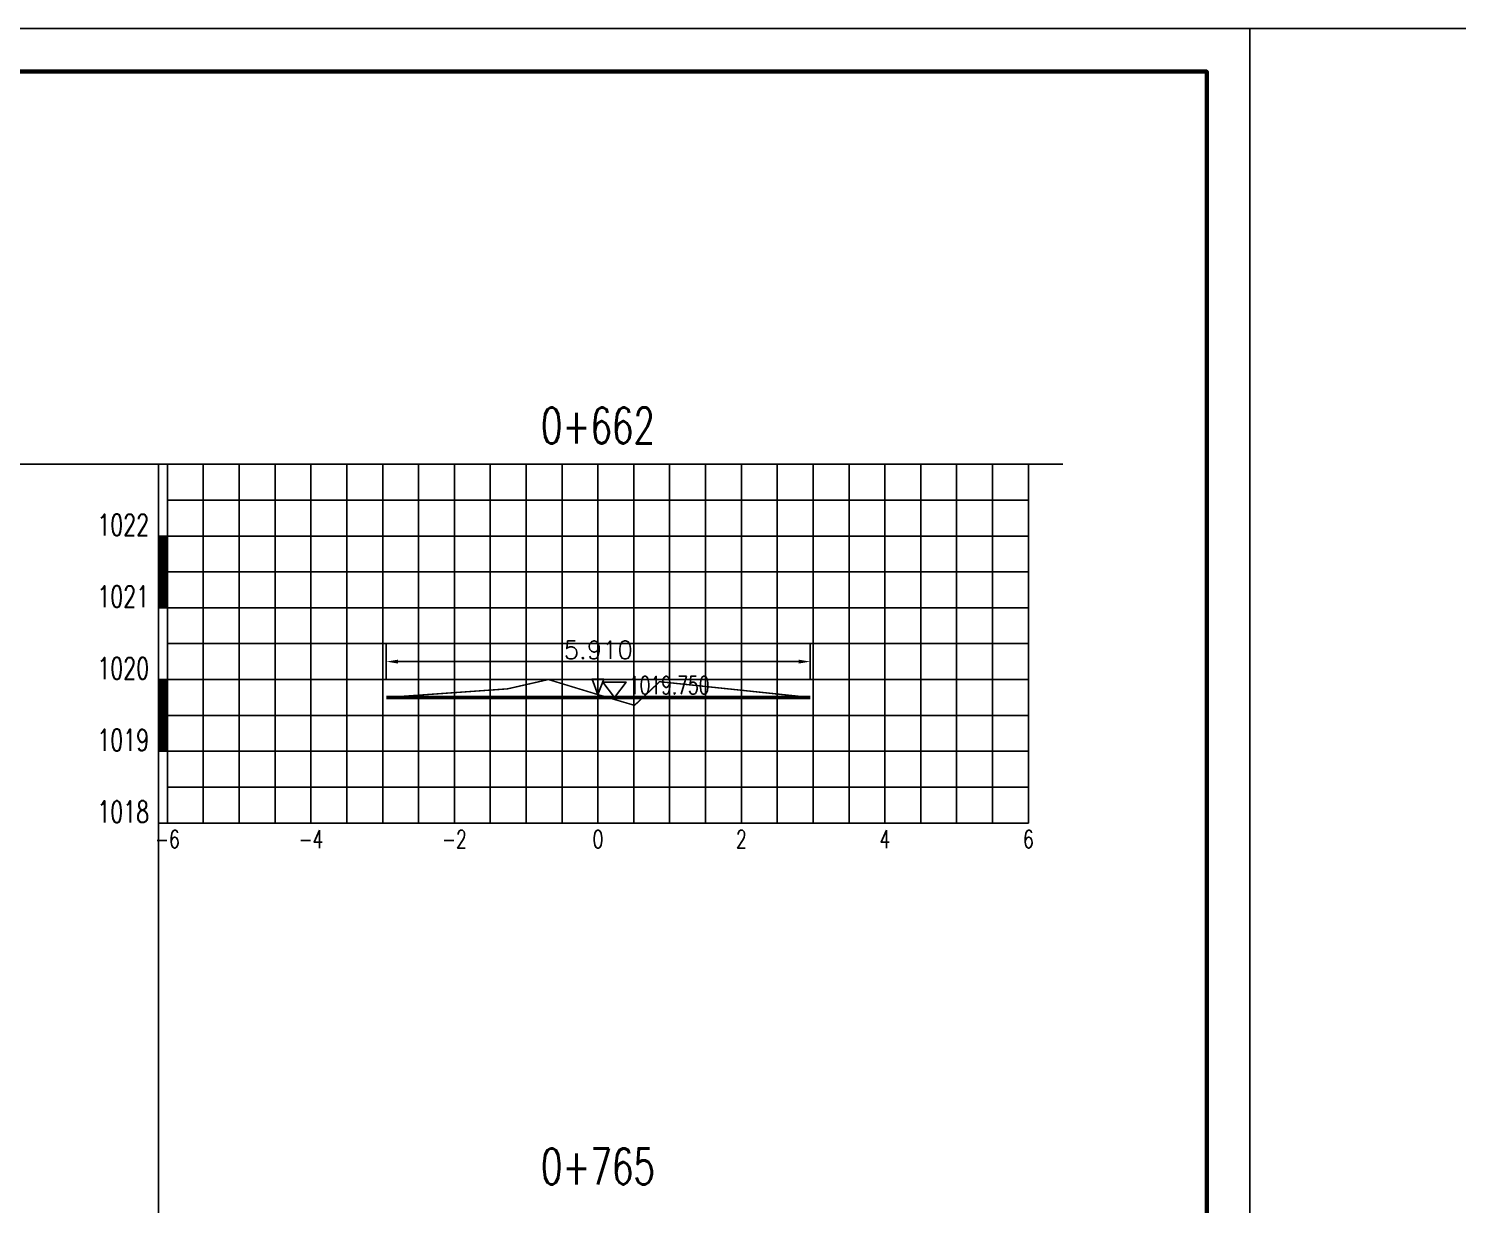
# Model space of a CAD drawing. Extents: x 695776 to 1250176, y 4443437 to 9025597.
# Drawn here: x 1081955 to 1101870, y 4557700 to 4574090 of the extents above; entities that cross this region are included whole.
import ezdxf
from ezdxf.enums import TextEntityAlignment as Align

# ---------------------------------------------------------------- set-up
doc = ezdxf.new("R2010")
doc.units = 0
doc.header["$LTSCALE"] = 0.5
doc.header["$PDSIZE"] = 0.2
doc.linetypes.add('ACAD_ISO07W100', pattern=[3.5, 0.5, -3])
doc.linetypes.add('CENTER2', pattern=[28.575, 19.05, -3.175, 3.175, -3.175])
doc.layers.get('0').update_dxf_attribs({"linetype": 'CONTINUOUS'})
doc.layers.get('Defpoints').update_dxf_attribs({"linetype": 'CONTINUOUS'})
for name, color, linetype in [('KEDU', 7, 'CONTINUOUS'), ('MIGE', 4, 'ACAD_ISO07W100'), ('MIGE1', 11, 'CONTINUOUS'), ('SANJIAO', 212, 'CONTINUOUS'), ('SHEJI', 1, 'CONTINUOUS'), ('YUANSHI', 2, 'CONTINUOUS'), ('YUANSHI1', 73, 'CONTINUOUS'), ('ZHOUXIAN', 20, 'CENTER2'), ('图框', 7, 'CONTINUOUS'), ('辅助线', 3, 'CONTINUOUS')]:
    doc.layers.add(name, color=color, linetype=linetype)
doc.styles.get("Standard").update_dxf_attribs({"font": 'rs.shx', "bigfont": 'hztxt.shx'})
doc.dimstyles.get("Standard").update_dxf_attribs({"dimtxt": 0.18, "dimasz": 0.18, "dimexe": 0.18, "dimexo": 0.0625, "dimgap": 0.09, "dimtad": 0, "dimtih": 1, "dimtoh": 1, "dimdec": 4, "dimzin": 0, "dimdsep": 46, "dimtxsty": 'Standard', "dimcen": 0.09, "dimadec": 0, "dimazin": 0, "dimtfac": 1, "dimtdec": 4, "dimtofl": 0, "dimtmove": 0, "dimatfit": 3, "dimfxl": 0, "dimtolj": 1, "dimtzin": 0, "dimarcsym": 0})

# ---------------------------------------------------------------- blocks, each defined once
blk = doc.blocks.new('zhunghao')
blk.add_lwpolyline([(0, 0), (0.326, 0.863), (-0.326, 0.863), (0, 0)])
blk = doc.blocks.new('ele_sym08')
blk.add_line((0, 0), (5.597, 0))
blk.add_lwpolyline([(0.901, -0.002), (0.249, 0.861), (1.553, 0.861), (0.901, -0.002)])
at = {"width": 0.7}
blk.add_attdef('ELEVAT', (1.703, 0.181), '', height=1, dxfattribs=at)
blk = doc.blocks.new('*D737')
at = {"color": 0, "lineweight": -2}
for p, q in [((1086941, 4565016), (1086941, 4565516)), ((1092851, 4565016), (1092851, 4565516)), ((1087103, 4565266), (1092688, 4565266))]:
    blk.add_line(p, q, dxfattribs=at)
at = {"color": 0}
for points in [[(1087103, 4565293), (1087103, 4565239), (1086941, 4565266)], [(1092688, 4565293), (1092688, 4565239), (1092851, 4565266)]]:
    blk.add_solid(points, dxfattribs=at)
at = {"layer": 'Defpoints', "color": 0}
for p in [(1092851, 4565266), (1086941, 4564766), (1092851, 4564766)]:
    blk.add_point(p, dxfattribs=at)
at = {"color": 0, "insert": (1089896, 4565429), "char_height": 250, "attachment_point": 5}
blk.add_mtext('\\A1;5.910', dxfattribs=at)
blk = doc.blocks.new('bc1_100')
blk.add_lwpolyline([(0.064, 1), (-0.063, 1), (-0.063, 0), (0.064, 0)], close=True)
at = {"width": 0.7}
blk.add_attdef('BC', text='', height=0.3, dxfattribs=at).set_placement((-0.193, 0.007), align=Align.RIGHT)
blk = doc.blocks.new('bc0_100')
for p, q in [((-0.063, 1), (-0.063, 0)), ((0.063, 0), (0.063, 1))]:
    blk.add_line(p, q)
at = {"const_width": 0.126}
blk.add_lwpolyline([(0, 1), (0, 0)], dxfattribs=at)
at = {"width": 0.7}
blk.add_attdef('BC', text='', height=0.3, dxfattribs=at).set_placement((-0.193, 0.007), align=Align.RIGHT)

msp = doc.modelspace()

# ---------------------------------------------------------------- linework, layer by layer
at = {"layer": 'MIGE', "linetype": 'Continuous'}
for p, q in [((1084390.6173, 4563016.1388), (1084390.6173, 4568016.1388)), ((1085390.6173, 4563016.1388), (1085390.6173, 4568016.1388)), ((1086390.6173, 4563016.1388), (1086390.6173, 4568016.1388)), ((1087390.6173, 4563016.1388), (1087390.6173, 4568016.1388)), ((1088390.6173, 4563016.1388), (1088390.6173, 4568016.1388)), ((1089390.6173, 4563016.1388), (1089390.6173, 4568016.1388)), ((1090390.6173, 4563016.1388), (1090390.6173, 4568016.1388)), ((1091390.6173, 4563016.1388), (1091390.6173, 4568016.1388)), ((1092390.6173, 4563016.1388), (1092390.6173, 4568016.1388)), ((1093390.6173, 4563016.1388), (1093390.6173, 4568016.1388)), ((1094390.6173, 4563016.1388), (1094390.6173, 4568016.1388)), ((1095390.6173, 4563016.1388), (1095390.6173, 4568016.1388)), ((1083890.6173, 4567516.1388), (1095890.6173, 4567516.1388)), ((1083890.6173, 4566516.1388), (1095890.6173, 4566516.1388)), ((1083890.6173, 4565516.1388), (1095890.6173, 4565516.1388)), ((1083890.6173, 4564516.1388), (1095890.6173, 4564516.1388)), ((1083890.6173, 4563516.1388), (1095890.6173, 4563516.1388))]:
    msp.add_line(p, q, dxfattribs=at)
at = {"layer": 'MIGE1'}
for p, q in [((1083890.6173, 4568016.1388), (1095890.6173, 4568016.1388)), ((1083890.6173, 4563016.1388), (1083890.6173, 4568016.1388)), ((1084890.6173, 4563016.1388), (1084890.6173, 4568016.1388)), ((1085890.6173, 4563016.1388), (1085890.6173, 4568016.1388)), ((1086890.6173, 4563016.1388), (1086890.6173, 4568016.1388)), ((1087890.6173, 4563016.1388), (1087890.6173, 4568016.1388)), ((1088890.6173, 4563016.1388), (1088890.6173, 4568016.1388)), ((1089890.6173, 4563016.1388), (1089890.6173, 4568016.1388)), ((1090890.6173, 4563016.1388), (1090890.6173, 4568016.1388)), ((1091890.6173, 4563016.1388), (1091890.6173, 4568016.1388)), ((1092890.6173, 4563016.1388), (1092890.6173, 4568016.1388)), ((1093890.6173, 4563016.1388), (1093890.6173, 4568016.1388)), ((1094890.6173, 4563016.1388), (1094890.6173, 4568016.1388)), ((1095890.6173, 4563016.1388), (1095890.6173, 4568016.1388)), ((1083890.6173, 4567016.1388), (1095890.6173, 4567016.1388)), ((1083890.6173, 4566016.1388), (1095890.6173, 4566016.1388)), ((1083890.6173, 4565016.1388), (1095890.6173, 4565016.1388)), ((1083890.6173, 4564016.1388), (1095890.6173, 4564016.1388)), ((1083890.6173, 4563016.1388), (1095890.6173, 4563016.1388))]:
    msp.add_line(p, q, dxfattribs=at)
at = {"layer": 'SHEJI', "const_width": 50}
msp.add_lwpolyline([(1086940.6173, 4564766.1388), (1089890.6173, 4564766.1388), (1090026.6173, 4564766.1388), (1090517.2839, 4564766.1388), (1092850.6173, 4564766.1388)], dxfattribs=at)
at = {"layer": 'YUANSHI', "const_width": 20}
for points in [[(1086940.6173, 4564766.1388), (1088630.6173, 4564886.1388), (1089200.6173, 4565016.1388), (1089890.6173, 4564806.1388), (1090026.6173, 4564766.1388)], [(1090517.2839, 4564766.1388), (1090750.6173, 4564986.1388), (1092850.6173, 4564766.1388)]]:
    msp.add_lwpolyline(points, dxfattribs=at)
at = {"layer": 'YUANSHI1', "const_width": 20}
msp.add_lwpolyline([(1090026.6173, 4564766.1388), (1090400.6173, 4564656.1388), (1090517.2839, 4564766.1388)], dxfattribs=at)
at = {"layer": 'ZHOUXIAN'}
msp.add_line((1089890.6173, 4564156.1388), (1089890.6173, 4565516.1388), dxfattribs=at)
at = {"layer": '图框', "linetype": 'Continuous', "lineweight": -2, "flags": 128}
for points in [[(1048576.0375, 4574089.6091), (1048576.0375, 4538449.6091), (1098976.0375, 4538449.6091), (1098976.0375, 4574089.6091), (1048576.0375, 4574089.6091)], [(1098976.0415, 4574089.6039), (1098976.0415, 4538449.6039), (1149376.0415, 4538449.6039), (1149376.0415, 4574089.6039), (1098976.0415, 4574089.6039)]]:
    msp.add_lwpolyline(points, dxfattribs=at)
at = {"layer": '图框', "linetype": 'Continuous', "lineweight": 60, "flags": 128}
msp.add_lwpolyline([(1051576.0375, 4573489.6091), (1098376.0375, 4573489.6091), (1098376.0375, 4539049.6091), (1051576.0375, 4539049.6091), (1051576.0375, 4573489.6091)], dxfattribs=at)
at = {"layer": '辅助线'}
for points in [[(1053505.901, 4568016.1388), (1096371.4141, 4568016.1388)], [(1083764.4218, 4568016.1388), (1083764.4218, 4547338.7403)]]:
    msp.add_lwpolyline(points, dxfattribs=at)

# ---------------------------------------------------------------- block references
at = {"xscale": 250, "yscale": 250, "zscale": 250}
msp.add_blockref('ele_sym08', (1089895.6173, 4564766.1388), dxfattribs=at).add_auto_attribs({'ELEVAT': '1019.750'})
at = {"layer": 'KEDU', "xscale": 1000, "yscale": 1000, "zscale": 1000}
for name, p, values in [('bc1_100', (1083827.3693, 4567016.1388), {'BC': '1022'}), ('bc0_100', (1083827.3693, 4566016.1388), {'BC': '1021'}), ('bc1_100', (1083827.3693, 4565016.1388), {'BC': '1020'}), ('bc0_100', (1083827.3693, 4564016.1388), {'BC': '1019'}), ('bc1_100', (1083827.3693, 4563016.1388), {'BC': '1018'})]:
    msp.add_blockref(name, p, dxfattribs=at).add_auto_attribs(values)
at = {"layer": 'SANJIAO', "xscale": 250, "yscale": 250, "zscale": 250}
msp.add_blockref('zhunghao', (1089890.6173, 4564806.1388), dxfattribs=at)

# ---------------------------------------------------------------- texts
at = {"width": 0.7}
for s, p in [('0+662', (1089890.6173, 4568306.1388)), ('0+765', (1089890.6173, 4557979.8741))]:
    msp.add_text(s, height=500, dxfattribs=at).set_placement(p, align=Align.CENTER)
at = {"layer": 'KEDU', "width": 0.7}
for s, p in [('-6', (1083890.6173, 4562666.1388)), ('-4', (1085890.6173, 4562666.1388)), ('-2', (1087890.6173, 4562666.1388)), ('0', (1089890.6173, 4562666.1388)), ('0', (1089890.6173, 4562666.1388)), ('2', (1091890.6173, 4562666.1388)), ('4', (1093890.6173, 4562666.1388)), ('6', (1095890.6173, 4562666.1388))]:
    msp.add_text(s, height=250, dxfattribs=at).set_placement(p, align=Align.CENTER)

# ---------------------------------------------------------------- dimensions: what is measured, and where the dimension line sits
dim = msp.add_linear_dim(base=(1092850.6173, 4565266.1388), p1=(1086940.6173, 4564766.1388), p2=(1092850.6173, 4564766.1388), dimstyle='Standard', override={"dimtxt": 250, "dimasz": 162.5, "dimexe": 250, "dimexo": 250, "dimgap": 37.5, "dimtad": 1, "dimtih": 0, "dimtoh": 0, "dimdec": 3, "dimlfac": 0.001})
dim.commit()
dim.dimension.update_dxf_attribs({"geometry": '*D737', "text_midpoint": (1089895.6173, 4565428.6388)})

doc.saveas('drawing.dxf')
